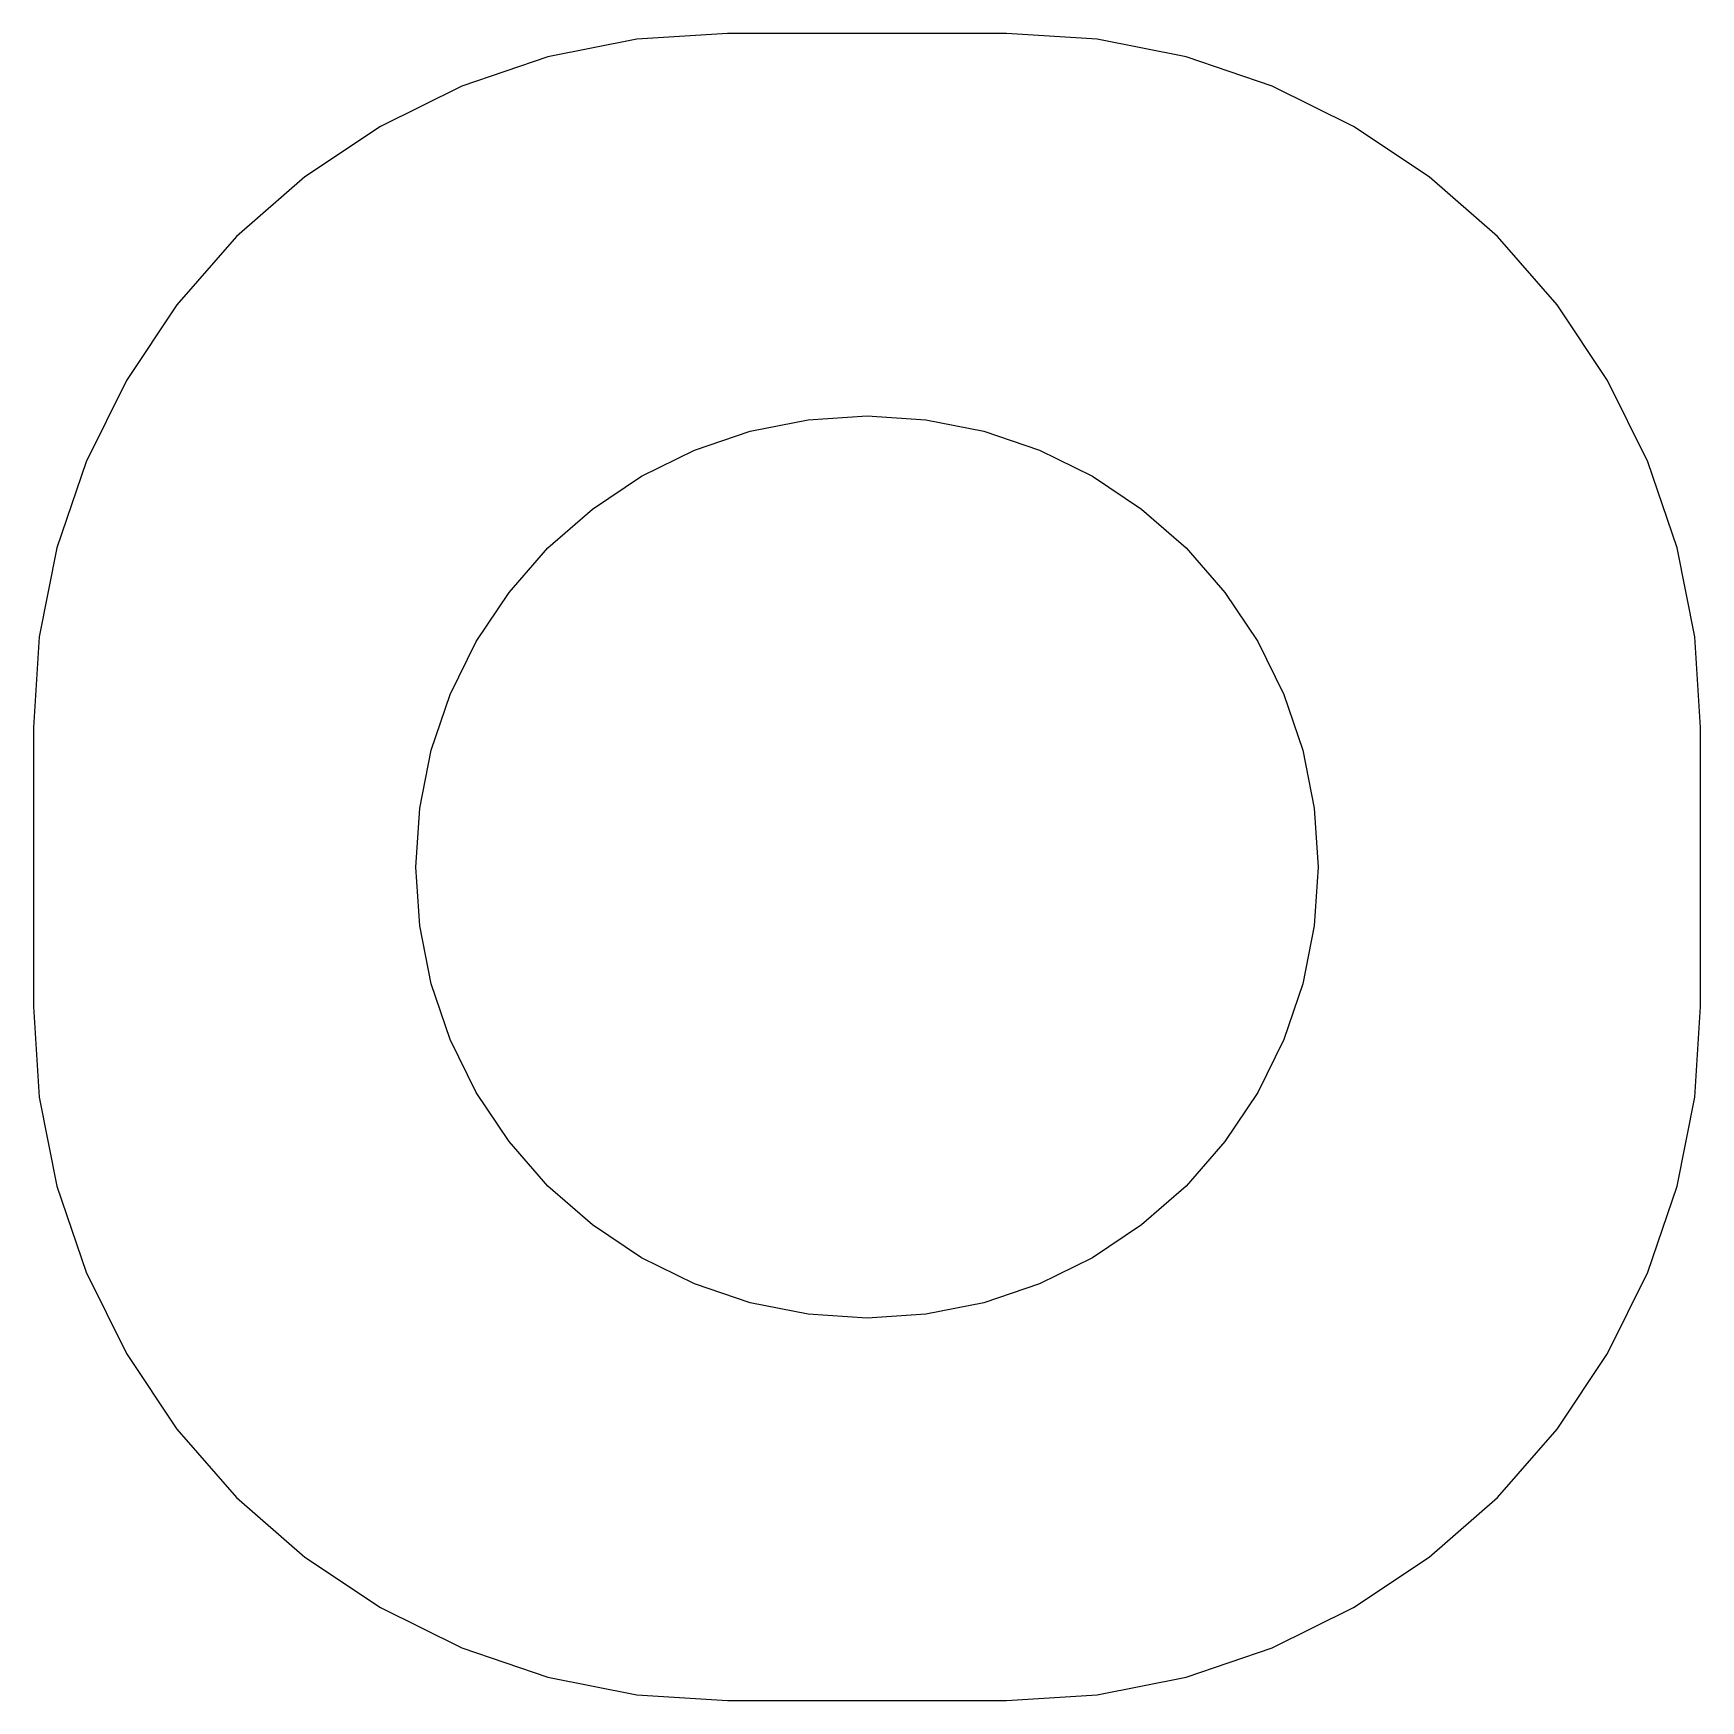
# Model space of a CAD drawing. Header units: metres. Extents: x -6 to 6, y -6 to 6.
import ezdxf

# ---------------------------------------------------------------- set-up
doc = ezdxf.new("R2010")
doc.units = ezdxf.units.M

msp = doc.modelspace()

# ---------------------------------------------------------------- linework, layer by layer
for p, q in [((-1.00499, 6.00499), (-1.65762, 5.96222)), ((1.00499, 6.00499), (-1.00499, 6.00499)), ((1.65762, 5.96222), (1.00499, 6.00499)), ((-1.65762, 5.96222), (-2.29909, 5.83463)), ((2.29909, 5.83463), (1.65762, 5.96222)), ((-2.29909, 5.83463), (-2.91841, 5.62439)), ((2.91841, 5.62439), (2.29909, 5.83463)), ((-2.91841, 5.62439), (-3.50499, 5.33511)), ((3.50499, 5.33511), (2.91841, 5.62439)), ((-3.50499, 5.33511), (-4.0488, 4.97176)), ((4.0488, 4.97176), (3.50499, 5.33511)), ((-4.0488, 4.97176), (-4.54053, 4.54053)), ((4.54053, 4.54053), (4.0488, 4.97176)), ((-4.54053, 4.54053), (-4.97176, 4.0488)), ((4.97176, 4.0488), (4.54053, 4.54053)), ((-4.97176, 4.0488), (-5.33511, 3.50499)), ((5.33511, 3.50499), (4.97176, 4.0488)), ((-5.33511, 3.50499), (-5.62439, 2.91841)), ((5.62439, 2.91841), (5.33511, 3.50499)), ((-0.42421, 3.22218), (0, 3.25)), ((0, 3.25), (0.42421, 3.22218)), ((-1.24371, 3.00259), (-0.841156, 3.13925)), ((-0.841156, 3.13925), (-0.42421, 3.22218)), ((0.42421, 3.22218), (0.841156, 3.13925)), ((0.841156, 3.13925), (1.24371, 3.00259)), ((-1.625, 2.81458), (-1.24371, 3.00259)), ((1.24371, 3.00259), (1.625, 2.81458)), ((-5.62439, 2.91841), (-5.83463, 2.29909)), ((5.83463, 2.29909), (5.62439, 2.91841)), ((-1.97847, 2.57838), (-1.625, 2.81458)), ((1.625, 2.81458), (1.97847, 2.57838)), ((-2.2981, 2.2981), (-1.97847, 2.57838)), ((1.97847, 2.57838), (2.2981, 2.2981)), ((-5.83463, 2.29909), (-5.96222, 1.65762)), ((-2.57838, 1.97847), (-2.2981, 2.2981)), ((2.2981, 2.2981), (2.57838, 1.97847)), ((5.96222, 1.65762), (5.83463, 2.29909)), ((-2.81458, 1.625), (-2.57838, 1.97847)), ((2.57838, 1.97847), (2.81458, 1.625)), ((-5.96222, 1.65762), (-6.00499, 1.00499)), ((-3.00259, 1.24371), (-2.81458, 1.625)), ((2.81458, 1.625), (3.00259, 1.24371)), ((6.00499, 1.00499), (5.96222, 1.65762)), ((-3.13925, 0.841156), (-3.00259, 1.24371)), ((3.00259, 1.24371), (3.13925, 0.841156)), ((-6.00499, 1.00499), (-6.00499, -1.00499)), ((6.00499, -1.00499), (6.00499, 1.00499)), ((-3.22218, 0.42421), (-3.13925, 0.841156)), ((3.13925, 0.841156), (3.22218, 0.42421)), ((-3.25, 0), (-3.22218, 0.42421)), ((3.22218, 0.42421), (3.25, 0)), ((-3.22218, -0.42421), (-3.25, 0)), ((3.25, 0), (3.22218, -0.42421)), ((-3.13925, -0.841156), (-3.22218, -0.42421)), ((3.22218, -0.42421), (3.13925, -0.841156)), ((-3.00259, -1.24371), (-3.13925, -0.841156)), ((3.13925, -0.841156), (3.00259, -1.24371)), ((-6.00499, -1.00499), (-5.96222, -1.65762)), ((5.96222, -1.65762), (6.00499, -1.00499)), ((-2.81458, -1.625), (-3.00259, -1.24371)), ((3.00259, -1.24371), (2.81458, -1.625)), ((-5.96222, -1.65762), (-5.83463, -2.29909)), ((-2.57838, -1.97847), (-2.81458, -1.625)), ((2.81458, -1.625), (2.57838, -1.97847)), ((5.83463, -2.29909), (5.96222, -1.65762)), ((-2.2981, -2.2981), (-2.57838, -1.97847)), ((2.57838, -1.97847), (2.2981, -2.2981)), ((-5.83463, -2.29909), (-5.62439, -2.91841)), ((-1.97847, -2.57838), (-2.2981, -2.2981)), ((2.2981, -2.2981), (1.97847, -2.57838)), ((5.62439, -2.91841), (5.83463, -2.29909)), ((-1.625, -2.81458), (-1.97847, -2.57838)), ((1.97847, -2.57838), (1.625, -2.81458)), ((-1.24371, -3.00259), (-1.625, -2.81458)), ((1.625, -2.81458), (1.24371, -3.00259)), ((-5.62439, -2.91841), (-5.33511, -3.50499)), ((5.33511, -3.50499), (5.62439, -2.91841)), ((-0.841156, -3.13925), (-1.24371, -3.00259)), ((1.24371, -3.00259), (0.841156, -3.13925)), ((-0.42421, -3.22218), (-0.841156, -3.13925)), ((0, -3.25), (-0.42421, -3.22218)), ((0.42421, -3.22218), (0, -3.25)), ((0.841156, -3.13925), (0.42421, -3.22218)), ((-5.33511, -3.50499), (-4.97176, -4.0488)), ((4.97176, -4.0488), (5.33511, -3.50499)), ((-4.97176, -4.0488), (-4.54053, -4.54053)), ((4.54053, -4.54053), (4.97176, -4.0488)), ((-4.54053, -4.54053), (-4.0488, -4.97176)), ((4.0488, -4.97176), (4.54053, -4.54053)), ((-4.0488, -4.97176), (-3.50499, -5.33511)), ((3.50499, -5.33511), (4.0488, -4.97176)), ((-3.50499, -5.33511), (-2.91841, -5.62439)), ((2.91841, -5.62439), (3.50499, -5.33511)), ((-2.91841, -5.62439), (-2.29909, -5.83463)), ((2.29909, -5.83463), (2.91841, -5.62439)), ((-2.29909, -5.83463), (-1.65762, -5.96222)), ((1.65762, -5.96222), (2.29909, -5.83463)), ((-1.65762, -5.96222), (-1.00499, -6.00499)), ((-1.00499, -6.00499), (1.00499, -6.00499)), ((1.00499, -6.00499), (1.65762, -5.96222))]:
    msp.add_line(p, q)

doc.saveas('drawing.dxf')
